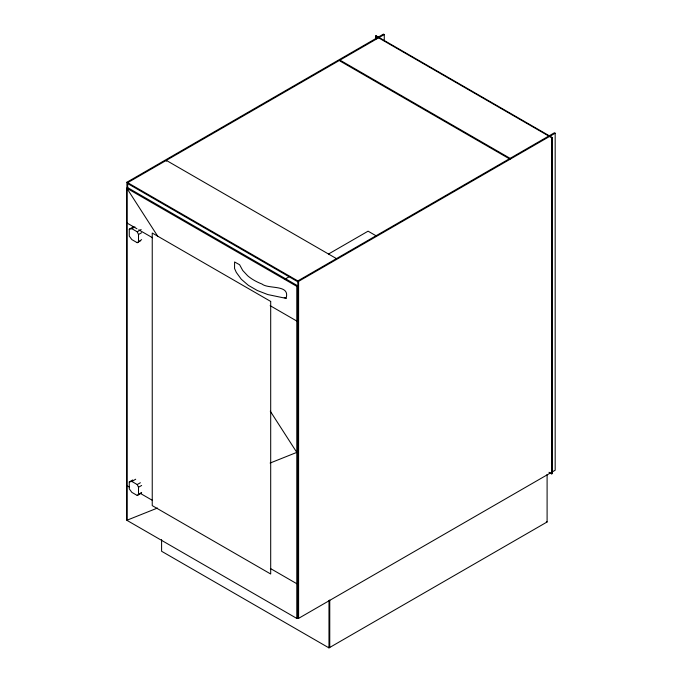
<?xml version="1.0" encoding="UTF-8"?>
<svg xmlns="http://www.w3.org/2000/svg" width="682" height="682" viewBox="0 0 682 682"><rect width="100%" height="100%" fill="white"/><g stroke="black" fill="none" stroke-linecap="round" stroke-linejoin="round"><path stroke-width="1.02" d="M286.039 298.366C290.549 284.019 268.793 289.526 261.973 284.019A52.258 30.17 0 0 1 247.626 275.733L242.749 270.498L239.604 264.744L234.582 261.965L234.557 268.52L236.322 272.425L241.309 279.262L248.367 285.34L257.302 290.506L267.804 294.564L286.039 298.366L284.258 297.463M133.57 226.714L129.273 229.195L129.273 236.134L131.848 239.595L137.218 242.698L141.651 239.638M132.709 479.966L129.273 481.952L129.273 488.883L131.848 492.353L137.218 495.456L141.651 492.395M375.594 39.275L375.594 36.086L376.106 35.788L552.25 137.483L552.25 473.598L551.738 473.896L548.967 472.302M126.912 519.241L126.912 182.23L383.489 34.1L384.264 34.543L384.264 40.929M384.264 34.543L127.687 182.682L127.687 189.059M129.273 229.195L131.848 228.7L134.942 226.91M131.848 228.7L137.218 231.795L141.148 229.519M138.506 241.454L138.506 234.523L141.651 232.698M137.218 242.698L140.364 240.882M285.127 279.074L289.731 276.406M328.451 254.062L368.084 231.172L376.387 235.972M126.912 182.23L298.597 281.351L555.174 133.22L555.174 470.23L552.411 471.825M375.594 36.086L551.738 137.781L552.25 137.483M157.943 236.586L126.826 188.232L296.789 286.355L297.736 285.809L297.736 617.866L296.789 618.412L126.826 520.281L126.826 188.232L127.773 187.686L297.736 285.809M129.273 481.952L131.848 481.449L135.709 479.224M131.848 481.449L137.218 484.552L140.364 482.737M138.506 494.211L138.506 487.28L141.651 485.456M137.218 495.456L141.148 493.18M555.174 133.22L554.398 132.777L297.821 280.907L297.821 617.918L298.597 618.361L550.57 472.882M161.591 539.658L161.591 551.261L328.98 647.9L547.1 521.969L547.1 474.519M126.826 520.281L157.465 508.047M270.115 463.044L296.789 452.388L270.285 411.195M510.102 158.343L339.968 60.118L339.968 61.013L510.102 159.238M336.448 258.606L166.314 160.381L166.314 161.267M127.687 183.569L297.821 281.802M126.826 222.92L136.937 228.76M138.77 229.817L152.555 237.771M270.149 305.664L296.789 321.052M546.333 521.525L547.1 521.969M126.826 485.593L129.563 487.17M140.483 493.478L152.316 500.307M270.387 568.473L296.789 583.715M328.98 647.005L329.756 647.457L329.756 600.007M137.218 231.795L138.506 234.523M137.218 484.552L138.506 487.28M551.738 137.781L551.738 473.896M376.106 35.788L376.106 38.976M328.98 600.45L328.98 647.9M298.597 281.351L298.597 618.361M296.789 286.355L296.789 618.412M270.694 301.427L152.239 233.031L152.239 505.618L270.694 574.005L270.694 301.427"/></g></svg>
